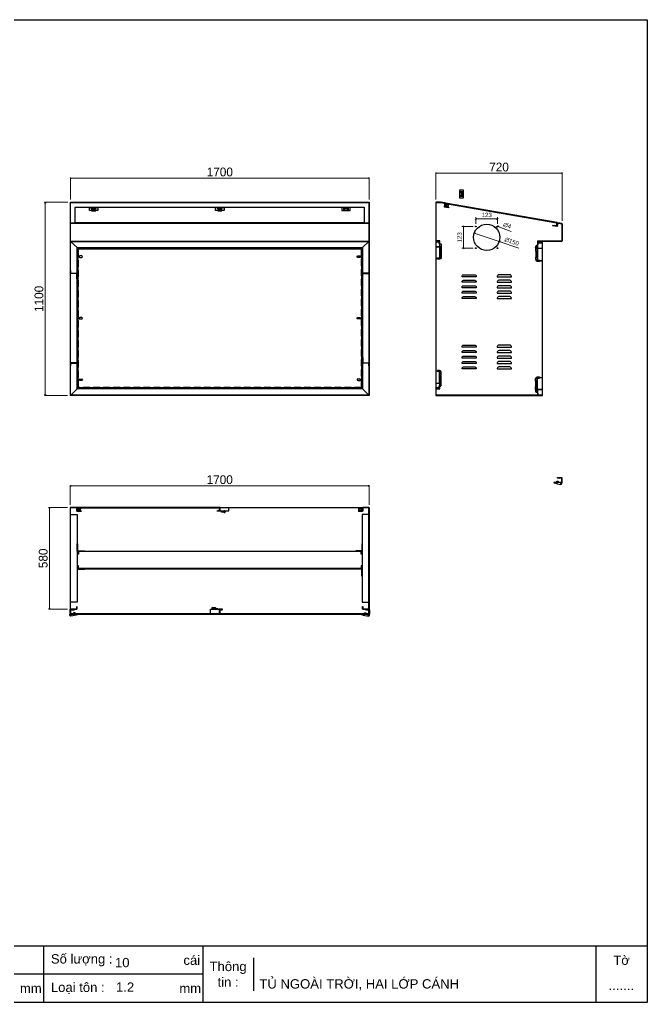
# Model space of a CAD drawing. Header units: millimetres. Extents: x 0 to 7906, y 0 to 5590.
# Drawn here: x 4336 to 7906, y 0 to 5590 of the extents above; entities that cross this region are included whole.
import ezdxf

# ---------------------------------------------------------------- set-up
doc = ezdxf.new("R2010")
doc.units = ezdxf.units.MM
doc.linetypes.add('HIDDENX2', pattern=[19.05, 12.7, -6.35])
doc.layers.add('CNC', color=7, linetype='Continuous')
doc.layers.add('Ghi chu', color=7, linetype='Continuous')
doc.styles.add('Arial', font='arial.ttf')
doc.dimstyles.new('CNC', dxfattribs={"dimtxt": 50, "dimasz": 5, "dimexe": 5, "dimexo": 15, "dimgap": 10, "dimtad": 1, "dimdec": 0, "dimtxsty": 'Standard', "dimblk": 'OPEN30', "dimcen": 10, "dimclrd": 5, "dimclre": 5, "dimclrt": 3, "dimazin": 3, "dimtfac": 1, "dimtdec": 0, "dimtmove": 0, "dimatfit": 3, "dimldrblk": 'ARCHTICK', "dimlwd": 9, "dimlwe": 9})
doc.dimstyles.new('Dim-25', dxfattribs={"dimtxt": 25, "dimasz": 8, "dimexe": 10, "dimexo": 15, "dimgap": 10, "dimtad": 1, "dimdec": 0, "dimtxsty": 'Standard', "dimblk": 'OBLIQUE', "dimcen": 10, "dimclrd": 5, "dimclre": 5, "dimclrt": 3, "dimazin": 3, "dimtfac": 1, "dimtdec": 0, "dimtmove": 0, "dimatfit": 3, "dimldrblk": 'OBLIQUE', "dimlwd": 9, "dimlwe": 9})

# ---------------------------------------------------------------- blocks, each defined once
blk = doc.blocks.new('KHUNG CHUẨN')
at = {"color": 7}
for p, q in [((19889.2, -28535.2), (16919.2, -28535.2)), ((18599.2, -28535.2), (18599.2, -28655.2)), ((18939.2, -28535.2), (18939.2, -28655.2)), ((19779.2, -28535.2), (19779.2, -28655.2)), ((19047.6, -28560.2), (19047.6, -28630.2)), ((18939.2, -28595.2), (16919.2, -28595.2))]:
    blk.add_line(p, q, dxfattribs=at)
blk.add_lwpolyline([(16919.2, -26555.2), (19889.2, -26555.2), (19889.2, -28655.2), (16919.2, -28655.2)], close=True, dxfattribs=at)
at = {"color": 2, "char_height": 20, "style": 'Arial'}
for s, insert, width, attachment_point in [('  Số lượng :', (18599.2, -28565.2), 917.634, 4), ('cái', (18897.9, -28565.2), 63.517, 4), ('Tờ', (19834.2, -28565.2), 110, 5), ('Thông\\Ptin :', (18993.4, -28595.2), 108.311, 5), ('mm', (18548.6, -28625.2), 73.831, 4), ('  Loại tôn :', (18599.2, -28625.2), 917.634, 4), ('mm', (18889.2, -28625.2), 917.634, 4)]:
    blk.add_mtext(s, dxfattribs=dict(at, insert=insert, width=width, attachment_point=attachment_point))
at = {"color": 3, "style": 'Arial'}
for tag, p in [('#01', (17055.6, -28580.1)), ('#02', (17431.4, -28580.1)), ('#03', (18030.6, -28580.1)), ('#08', (18751.7, -28580.1)), ('#10', (19064.8, -28580.1)), ('#04', (17024.8, -28634.6)), ('#05', (17308.5, -28633)), ('#06', (17632.7, -28633.7)), ('#07', (18002, -28634.7)), ('#09', (18753.8, -28632.6)), ('#11', (19060.3, -28625.7)), ('#12', (19806.5, -28628.9))]:
    blk.add_attdef(tag, p, '', height=20, dxfattribs=at)
blk = doc.blocks.new('*D3')
at = {"color": 5, "lineweight": 9, "ltscale": 3, "transparency": 16777216}
for p, q in [((6702.5, 4566.9), (6702.5, 4721.1)), ((6707.5, 4716.1), (7417.5, 4716.1)), ((7422.5, 4445.3), (7422.5, 4721.1))]:
    blk.add_line(p, q, dxfattribs=at)
at = {"color": 0, "linetype": 'ByBlock', "lineweight": -2}
for p, q in [((6702.5, 4716.1), (6707.5, 4717.4)), ((6707.5, 4714.8), (6702.5, 4716.1)), ((6702.5, 4716.1), (6707.5, 4716.1)), ((7417.5, 4717.4), (7422.5, 4716.1)), ((7422.5, 4716.1), (7417.5, 4714.8)), ((7422.5, 4716.1), (7417.5, 4716.1))]:
    blk.add_line(p, q, dxfattribs=at)
at = {"layer": 'Defpoints', "color": 0, "ltscale": 3, "transparency": 16777216}
for p in [(7422.5, 4716.1), (6702.5, 4551.9), (7422.5, 4430.3)]:
    blk.add_point(p, dxfattribs=at)
at = {"color": 3, "ltscale": 3, "transparency": 16777216, "insert": (7062.5, 4751.6), "char_height": 50, "attachment_point": 5}
blk.add_mtext('720', dxfattribs=at)
blk = doc.blocks.new('_ArchTick')
at = {"color": 0, "const_width": 0.15}
blk.add_lwpolyline([(-0.5, -0.5), (0.5, 0.5)], dxfattribs=at)
blk = doc.blocks.new('_Open30')
at = {"color": 0, "linetype": 'ByBlock', "lineweight": -2}
for p, q in [((-1, 0.3), (0, 0)), ((0, 0), (-1, -0.3)), ((0, 0), (-1, 0))]:
    blk.add_line(p, q, dxfattribs=at)
blk = doc.blocks.new('HL044-1.3-B')
h = blk.add_hatch()
h.set_pattern_fill('ANSI31', color=1, scale=0.3, style=0)
h.set_pattern_definition([(45, (-80982.31925, -42991.2648), (-0.673519209, 0.673519209), [])])
h.paths.add_polyline_path([(-15.5, 27), (-15.5, 24), (-9.5, 24), (-9.5, 27)])
at = {"color": 1}
for p, q in [((0, 0), (-43, 0)), ((-43, 0), (-43, -2)), ((-25, 6.5), (-25, 0)), ((-25, 6.5), (-19, 5.9)), ((-25, 5.5), (-19, 4.9)), ((-25, 4.5), (-19, 3.9)), ((-25, 3.5), (-19, 2.9)), ((-25, 2.5), (-19, 1.9)), ((-25, 1.5), (-19, 0.9)), ((-25, 0.5), (-19.7, 0)), ((-22, 24), (-22, 27)), ((-22, 27), (1, 27)), ((-1, 24), (-22, 24)), ((-19, 6.5), (-19, 0)), ((-15.5, 24), (-15.5, 27)), ((-9.5, 24), (-9.5, 27)), ((0, 23), (0, 0)), ((0, 7.5), (3, 7.5)), ((0, 6), (3, 6)), ((3, 25), (3, 0)), ((3, -6.5), (3, 0))]:
    blk.add_line(p, q, dxfattribs=at)
blk.add_lwpolyline([(-26, 6.5), (-18, 6.5), (-18, 0), (-26, 0)], close=True, dxfattribs=at)
blk.add_circle((-2.3, -7), 2.55, dxfattribs=at)
for centre, radius, start, end in [((-1, 23), 1, 0, 90), ((1, 25), 2, 0, 90), ((15.4, 147.7), 160.7, 248.6705, 263.5901), ((-2.5, -6.5), 5.5, 270, 0)]:
    blk.add_arc(centre, radius, start, end, dxfattribs=at)
blk = doc.blocks.new('*D4')
at = {"color": 0, "linetype": 'ByBlock', "lineweight": -2}
for p, q in [((6935, 4460.3), (6927, 4452.3)), ((7050, 4452.3), (7058, 4460.3))]:
    blk.add_line(p, q, dxfattribs=at)
at = {"color": 5, "lineweight": 9, "ltscale": 3, "transparency": 16777216}
for p, q in [((6931, 4428.4), (6931, 4466.3)), ((6931, 4456.3), (7054, 4456.3)), ((7054, 4428.4), (7054, 4466.3))]:
    blk.add_line(p, q, dxfattribs=at)
at = {"layer": 'Defpoints', "color": 0, "ltscale": 3, "transparency": 16777216}
for p in [(7054, 4456.3), (6931, 4413.4), (7054, 4413.4)]:
    blk.add_point(p, dxfattribs=at)
at = {"color": 3, "ltscale": 3, "transparency": 16777216, "insert": (6992.5, 4479.1), "char_height": 25, "attachment_point": 5}
blk.add_mtext('123', dxfattribs=at)
blk = doc.blocks.new('_Oblique')
at = {"color": 0, "linetype": 'ByBlock', "lineweight": -2}
blk.add_line((-0.5, -0.5), (0.5, 0.5), dxfattribs=at)
blk = doc.blocks.new('*D5')
at = {"color": 0, "linetype": 'ByBlock', "lineweight": -2}
for p, q in [((6864.4, 4409.4), (6856.4, 4417.4)), ((6856.4, 4294.4), (6864.4, 4286.4))]:
    blk.add_line(p, q, dxfattribs=at)
at = {"color": 5, "lineweight": 9, "ltscale": 3, "transparency": 16777216}
for p, q in [((6916, 4413.4), (6850.4, 4413.4)), ((6860.4, 4413.4), (6860.4, 4290.4)), ((6916, 4290.4), (6850.4, 4290.4))]:
    blk.add_line(p, q, dxfattribs=at)
at = {"layer": 'Defpoints', "color": 0, "ltscale": 3, "transparency": 16777216}
for p in [(6931, 4413.4), (6860.4, 4290.4), (6931, 4290.4)]:
    blk.add_point(p, dxfattribs=at)
at = {"color": 3, "ltscale": 3, "transparency": 16777216, "insert": (6837.6, 4351.9), "char_height": 25, "attachment_point": 5, "rotation": 90}
blk.add_mtext('123', dxfattribs=at)
blk = doc.blocks.new('*D6')
at = {"color": 0, "linetype": 'ByBlock', "lineweight": -2}
for p, q in [((6916.5, 4373.6), (6926.6, 4378.6)), ((7068.6, 4330.2), (7058.4, 4325.2))]:
    blk.add_line(p, q, dxfattribs=at)
at = {"color": 5, "lineweight": 9, "ltscale": 3, "transparency": 16777216}
for p in [(6921.5, 4376.1), (7175.5, 4289.4)]:
    blk.add_line(p, (7063.5, 4327.7), dxfattribs=at)
at = {"layer": 'Defpoints', "color": 0, "ltscale": 3, "transparency": 16777216}
for p in [(6921.5, 4376.1), (7063.5, 4327.7)]:
    blk.add_point(p, dxfattribs=at)
at = {"color": 3, "ltscale": 3, "transparency": 16777216, "insert": (7134.7, 4328.2), "char_height": 25, "attachment_point": 5, "rotation": 341.1552}
blk.add_mtext('∅150', dxfattribs=at)
blk = doc.blocks.new('*D7')
at = {"color": 0, "linetype": 'ByBlock', "lineweight": -2}
for p, q in [((7047, 4411.6), (7057.2, 4416.5)), ((7061, 4415.1), (7050.8, 4410.3))]:
    blk.add_line(p, q, dxfattribs=at)
at = {"color": 5, "lineweight": 9, "ltscale": 3, "transparency": 16777216}
for p in [(7052.1, 4414.1), (7130.8, 4386)]:
    blk.add_line(p, (7055.9, 4412.7), dxfattribs=at)
at = {"layer": 'Defpoints', "color": 0, "ltscale": 3, "transparency": 16777216}
for p in [(7052.1, 4414.1), (7055.9, 4412.7)]:
    blk.add_point(p, dxfattribs=at)
at = {"color": 3, "ltscale": 3, "transparency": 16777216, "insert": (7108.8, 4418.8), "char_height": 25, "attachment_point": 5, "rotation": 340.3672}
blk.add_mtext('∅4', dxfattribs=at)
blk = doc.blocks.new('ovan6x9')
at = {"color": 2}
for p, q in [((2, 6), (8, 6)), ((2, 0), (8, 0))]:
    blk.add_line(p, q, dxfattribs=at)
for centre, start, end in [((2, 3), 90, 270), ((8, 3), 270, 90)]:
    blk.add_arc(centre, 3, start, end, dxfattribs=at)
blk = doc.blocks.new('HL036-1-1')
at = {"color": 1}
blk.add_line((9.5, 36.2), (9.5, 12.2), dxfattribs=at)
for points in [[(-2.5, 12.2), (17.5, 12.2), (17.5, 36.2), (-2.5, 36.2)], [(0, 48.5), (17.5, 48.5), (17.5, 0), (0, 0)]]:
    blk.add_lwpolyline(points, close=True, dxfattribs=at)
for centre, radius in [((3.5, 31.8), 2), ((3.5, 16.8), 2), ((12.7, 32.5), 2.5), ((12.7, 16), 2.5)]:
    blk.add_circle(centre, radius, dxfattribs=at)
blk = doc.blocks.new('HL036-1-2')
at = {"layer": 'Ghi chu', "color": 1}
for p, q in [((-3, 17.8), (-18.9, 17.8)), ((-18.9, 15.8), (-18.9, 17.8)), ((-12.1, 15.8), (-18.9, 15.8)), ((-16.4, 1), (-16.4, 14)), ((-15.6, 15), (-3.9, 17.7)), ((0, 0), (-15.4, 0)), ((-14.4, 3), (-14.4, 11.9)), ((0, 2), (-13.4, 2)), ((-13.1, 12.8), (-4.3, 9.8)), ((-6.2, 2), (-6.2, 0)), ((-1.2, 2), (-1.2, 0)), ((0, 0), (0, 2))]:
    blk.add_line(p, q, dxfattribs=at)
for radius in [4.1, 2.1]:
    blk.add_circle((-3, 13.7), radius, dxfattribs=at)
for centre, start, end in [((-15.4, 14), 102.9616, 180), ((-15.4, 1), 180, 270), ((-13.4, 11.9), 71.3254, 180), ((-13.4, 3), 180, 270)]:
    blk.add_arc(centre, 1, start, end, dxfattribs=at)
blk = doc.blocks.new('tttttttt')
at = {"color": 1}
for p, q in [((-110012.3, -10447.2), (-110012.3, -10461.2)), ((-110010.8, -10433.2), (-110009.8, -10430.2)), ((-110004.8, -10433.2), (-110005.8, -10430.2)), ((-110003.3, -10447.2), (-110003.3, -10461.2)), ((-110012.3, -10461.2), (-110003.3, -10461.2)), ((-110012.3, -10495.2), (-110012.3, -10509.2)), ((-110012.3, -10495.2), (-110003.3, -10495.2)), ((-110012.3, -10509.2), (-110003.3, -10509.2)), ((-110003.8, -10464.2), (-110011.8, -10462.7)), ((-110003.8, -10465.7), (-110011.8, -10464.2)), ((-110011.8, -10464.2), (-110010.8, -10464.2)), ((-110003.8, -10467.2), (-110011.8, -10465.7)), ((-110011.8, -10465.7), (-110010.8, -10465.7)), ((-110003.8, -10468.7), (-110011.8, -10467.2)), ((-110011.8, -10467.2), (-110010.8, -10467.2)), ((-110003.8, -10470.2), (-110011.8, -10468.7)), ((-110011.8, -10468.7), (-110010.8, -10468.7)), ((-110003.8, -10471.7), (-110011.8, -10470.2)), ((-110011.8, -10470.2), (-110010.8, -10470.2)), ((-110003.8, -10473.2), (-110011.8, -10471.7)), ((-110011.8, -10471.7), (-110010.8, -10471.7)), ((-110003.8, -10474.7), (-110011.8, -10473.2)), ((-110011.8, -10473.2), (-110010.8, -10473.2)), ((-110003.8, -10476.2), (-110011.8, -10474.7)), ((-110011.8, -10474.7), (-110010.8, -10474.7)), ((-110003.8, -10477.7), (-110011.8, -10476.2)), ((-110011.8, -10476.2), (-110010.8, -10476.2)), ((-110003.8, -10479.2), (-110011.8, -10477.7)), ((-110011.8, -10477.7), (-110010.8, -10477.7)), ((-110003.8, -10480.7), (-110011.8, -10479.2)), ((-110011.8, -10479.2), (-110010.8, -10479.2)), ((-110003.8, -10482.2), (-110011.8, -10480.7)), ((-110011.8, -10480.7), (-110010.8, -10480.7)), ((-110003.8, -10483.7), (-110011.8, -10482.2)), ((-110011.8, -10482.2), (-110010.8, -10482.2)), ((-110003.8, -10485.2), (-110011.8, -10483.7)), ((-110011.8, -10483.7), (-110010.8, -10483.7)), ((-110003.8, -10486.7), (-110011.8, -10485.2)), ((-110011.8, -10485.2), (-110010.8, -10485.2)), ((-110003.8, -10488.2), (-110011.8, -10486.7)), ((-110011.8, -10486.7), (-110010.8, -10486.7)), ((-110003.8, -10489.7), (-110011.8, -10488.2)), ((-110011.8, -10488.2), (-110010.8, -10488.2)), ((-110003.8, -10491.2), (-110011.8, -10489.7)), ((-110011.8, -10489.7), (-110010.8, -10489.7)), ((-110003.8, -10492.7), (-110011.8, -10491.2)), ((-110011.8, -10491.2), (-110010.8, -10491.2)), ((-110003.8, -10494.2), (-110011.8, -10492.7)), ((-110011.8, -10492.7), (-110010.8, -10492.7)), ((-110006.4, -10495.2), (-110011.8, -10494.2)), ((-110011.8, -10494.2), (-110010.8, -10494.2)), ((-110010.8, -10509.2), (-110010.8, -10509.2)), ((-110010.8, -10509.2), (-110010.8, -10510.2)), ((-110004.8, -10464.2), (-110003.8, -10464.2)), ((-110004.8, -10465.7), (-110003.8, -10465.7)), ((-110004.8, -10467.2), (-110003.8, -10467.2)), ((-110004.8, -10468.7), (-110003.8, -10468.7)), ((-110004.8, -10470.2), (-110003.8, -10470.2)), ((-110004.8, -10471.7), (-110003.8, -10471.7)), ((-110004.8, -10473.2), (-110003.8, -10473.2)), ((-110004.8, -10474.7), (-110003.8, -10474.7)), ((-110004.8, -10476.2), (-110003.8, -10476.2)), ((-110004.8, -10477.7), (-110003.8, -10477.7)), ((-110004.8, -10479.2), (-110003.8, -10479.2)), ((-110004.8, -10480.7), (-110003.8, -10480.7)), ((-110004.8, -10482.2), (-110003.8, -10482.2)), ((-110004.8, -10483.7), (-110003.8, -10483.7)), ((-110004.8, -10485.2), (-110003.8, -10485.2)), ((-110004.8, -10486.7), (-110003.8, -10486.7)), ((-110004.8, -10488.2), (-110003.8, -10488.2)), ((-110004.8, -10489.7), (-110003.8, -10489.7)), ((-110004.8, -10491.2), (-110003.8, -10491.2)), ((-110004.8, -10492.7), (-110003.8, -10492.7)), ((-110004.8, -10494.2), (-110003.8, -10494.2)), ((-110004.8, -10509.2), (-110004.8, -10510.2)), ((-110003.3, -10495.2), (-110003.3, -10461.2)), ((-110003.3, -10495.2), (-110003.3, -10509.2)), ((-110002.8, -10512.2), (-109990.8, -10512.2)), ((-110002.8, -10518.2), (-109990.8, -10518.2)), ((-109990.8, -10518.2), (-109990.8, -10512.2))]:
    blk.add_line(p, q, dxfattribs=at)
at = {"ltscale": 3}
blk.add_line((-110012.3, -10447.2), (-110003.3, -10447.2), dxfattribs=at)
at = {"color": 1}
for points in [[(-110010.8, -10433.2), (-110010.8, -10447.2)], [(-110005.8, -10430.2), (-110009.8, -10430.2)], [(-110004.8, -10447.2), (-110004.8, -10433.2)], [(-110010.8, -10462.7), (-110010.8, -10495.2)], [(-110004.8, -10495.2), (-110004.8, -10462.7)]]:
    blk.add_lwpolyline(points, dxfattribs=at)
blk.add_lwpolyline([(-110011.8, -10462.7), (-110003.8, -10462.7), (-110003.8, -10461.2), (-110011.8, -10461.2)], close=True, dxfattribs=at)
for radius in [8, 2]:
    blk.add_arc((-110002.8, -10510.2), radius, 180, 270, dxfattribs=at)
blk = doc.blocks.new('*D13')
at = {"color": 5, "lineweight": 9, "ltscale": 3, "transparency": 16777216}
for p, q in [((4609.3, 4551.9), (4476.2, 4551.9)), ((4481.2, 4546.9), (4481.2, 3456.9)), ((4608.8, 3451.9), (4476.2, 3451.9))]:
    blk.add_line(p, q, dxfattribs=at)
at = {"color": 0, "linetype": 'ByBlock', "lineweight": -2}
for p, q in [((4479.9, 4546.9), (4481.2, 4551.9)), ((4481.2, 4551.9), (4482.5, 4546.9)), ((4481.2, 4551.9), (4481.2, 4546.9)), ((4481.2, 3451.9), (4479.9, 3456.9)), ((4482.5, 3456.9), (4481.2, 3451.9)), ((4481.2, 3451.9), (4481.2, 3456.9))]:
    blk.add_line(p, q, dxfattribs=at)
at = {"layer": 'Defpoints', "color": 0, "ltscale": 3, "transparency": 16777216}
for p in [(4624.3, 4551.9), (4481.2, 3451.9), (4623.8, 3451.9)]:
    blk.add_point(p, dxfattribs=at)
at = {"color": 3, "ltscale": 3, "transparency": 16777216, "insert": (4445.7, 4001.9), "char_height": 50, "attachment_point": 5, "rotation": 90}
blk.add_mtext('1100', dxfattribs=at)
blk = doc.blocks.new('*D14')
at = {"color": 5, "lineweight": 9, "ltscale": 3, "transparency": 16777216}
for p, q in [((4624.3, 4566.9), (4624.3, 4692.9)), ((4629.3, 4687.9), (6319.3, 4687.9)), ((6324.3, 4566.9), (6324.3, 4692.9))]:
    blk.add_line(p, q, dxfattribs=at)
at = {"color": 0, "linetype": 'ByBlock', "lineweight": -2}
for p, q in [((4624.3, 4687.9), (4629.3, 4689.3)), ((4629.3, 4686.6), (4624.3, 4687.9)), ((4624.3, 4687.9), (4629.3, 4687.9)), ((6319.3, 4689.3), (6324.3, 4687.9)), ((6324.3, 4687.9), (6319.3, 4686.6)), ((6324.3, 4687.9), (6319.3, 4687.9))]:
    blk.add_line(p, q, dxfattribs=at)
at = {"layer": 'Defpoints', "color": 0, "ltscale": 3, "transparency": 16777216}
for p in [(6324.3, 4687.9), (4624.3, 4551.9), (6324.3, 4551.9)]:
    blk.add_point(p, dxfattribs=at)
at = {"color": 3, "ltscale": 3, "transparency": 16777216, "insert": (5474.3, 4723.5), "char_height": 50, "attachment_point": 5}
blk.add_mtext('1700', dxfattribs=at)
blk = doc.blocks.new('HL035-1-3')
at = {"color": 1}
for p, q in [((0, 3), (-17, 3)), ((-17, -3), (-17, 3)), ((0, 4.5), (18.5, 4.5)), ((18.5, 3), (0.2, 3)), ((4.4, 1), (2.9, 0.7)), ((18.5, 3), (18.5, 4.5)), ((0, -3), (-17, -3))]:
    blk.add_line(p, q, dxfattribs=at)
for radius, start, end in [(4.5, 90, 138.1897), (4.5, 221.8103, 13.4301), (3, 87.0927, 90), (3, 270, 90), (3, 270, 13.4301)]:
    blk.add_arc((0, 0), radius, start, end, dxfattribs=at)
blk = doc.blocks.new('*D15')
at = {"color": 5, "lineweight": 9, "ltscale": 3, "transparency": 16777216}
for p, q in [((4623.8, 2830.8), (4623.8, 2942.5)), ((4628.8, 2937.5), (6318.8, 2937.5)), ((6323.8, 2830.8), (6323.8, 2942.5))]:
    blk.add_line(p, q, dxfattribs=at)
at = {"color": 0, "linetype": 'ByBlock', "lineweight": -2}
for p, q in [((4623.8, 2937.5), (4628.8, 2938.8)), ((4628.8, 2936.1), (4623.8, 2937.5)), ((4623.8, 2937.5), (4628.8, 2937.5)), ((6318.8, 2938.8), (6323.8, 2937.5)), ((6323.8, 2937.5), (6318.8, 2936.1)), ((6323.8, 2937.5), (6318.8, 2937.5))]:
    blk.add_line(p, q, dxfattribs=at)
at = {"layer": 'Defpoints', "color": 0, "ltscale": 3, "transparency": 16777216}
for p in [(6323.8, 2937.5), (4623.8, 2815.8), (6323.8, 2815.8)]:
    blk.add_point(p, dxfattribs=at)
at = {"color": 3, "ltscale": 3, "transparency": 16777216, "insert": (5473.8, 2973), "char_height": 50, "attachment_point": 5}
blk.add_mtext('1700', dxfattribs=at)
blk = doc.blocks.new('*D16')
at = {"color": 5, "lineweight": 9, "ltscale": 3, "transparency": 16777216}
for p, q in [((4608.8, 2815.8), (4500.4, 2815.8)), ((4505.4, 2810.8), (4505.4, 2240.8)), ((4608.8, 2235.8), (4500.4, 2235.8))]:
    blk.add_line(p, q, dxfattribs=at)
at = {"color": 0, "linetype": 'ByBlock', "lineweight": -2}
for p, q in [((4504, 2810.8), (4505.4, 2815.8)), ((4505.4, 2815.8), (4506.7, 2810.8)), ((4505.4, 2815.8), (4505.4, 2810.8)), ((4505.4, 2235.8), (4504, 2240.8)), ((4506.7, 2240.8), (4505.4, 2235.8)), ((4505.4, 2235.8), (4505.4, 2240.8))]:
    blk.add_line(p, q, dxfattribs=at)
at = {"layer": 'Defpoints', "color": 0, "ltscale": 3, "transparency": 16777216}
for p in [(4623.8, 2815.8), (4505.4, 2235.8), (4623.8, 2235.8)]:
    blk.add_point(p, dxfattribs=at)
at = {"color": 3, "ltscale": 3, "transparency": 16777216, "insert": (4469.8, 2525.8), "char_height": 50, "attachment_point": 5, "rotation": 90}
blk.add_mtext('580', dxfattribs=at)
blk = doc.blocks.new('ovan8.5x20')
at = {"layer": 'CNC', "color": 2, "lineweight": -3}
for p, q in [((5.7, 4.2), (-5.8, 4.2)), ((-5.8, -4.2), (5.7, -4.2))]:
    blk.add_line(p, q, dxfattribs=at)
for centre, start, end in [((-5.8, 0), 90, 270), ((5.7, 0), 270, 90)]:
    blk.add_arc(centre, 4.25, start, end, dxfattribs=at)

msp = doc.modelspace()

# ---------------------------------------------------------------- linework, layer by layer
at = {"ltscale": 3}
for p, q in [((6729, 4550.4), (6753.6, 4546.1)), ((6776.4, 4522.8), (6776.1, 4521.3)), ((6324.3, 4430.3), (4624.3, 4430.3)), ((7367, 4419.2), (7366.8, 4417.7)), ((7396.4, 4433.3), (7421, 4429)), ((4625.8, 4328.8), (4662.3, 4293.8)), ((6286.3, 4293.8), (6322.8, 4328.8)), ((7281, 4331.8), (7281, 4295.3)), ((7281, 4295.3), (7269, 4295.3)), ((7269, 4295.3), (7269, 4293.8)), ((4662.3, 3489.9), (4624.3, 3451.9)), ((6286.3, 3489.9), (6322.8, 3453.4))]:
    msp.add_line(p, q, dxfattribs=at)
for points in [[(4624.3, 4551.9), (6324.3, 4551.9), (6324.3, 3451.9), (4624.3, 3451.9)], [(4624.3, 4551.9), (6324.3, 4551.9), (6324.3, 4430.3), (4624.3, 4430.3)], [(4625.8, 4550.4), (6322.8, 4550.4), (6322.8, 3453.4), (4625.8, 3453.4)], [(4625.8, 4550.4), (6322.8, 4550.4), (6322.8, 4431.8), (4625.8, 4431.8)], [(4652.3, 4523.9), (6296.3, 4523.9), (6296.3, 4435.1), (4652.3, 4435.1)], [(4624.3, 4330.3), (6324.3, 4330.3), (6324.3, 3451.9), (4624.3, 3451.9)], [(4625.8, 4328.8), (6322.8, 4328.8), (6322.8, 3453.4), (4625.8, 3453.4)], [(4662.3, 4293.8), (6286.3, 4293.8), (6286.3, 3489.9), (4662.3, 3489.9)], [(5475.3, 2795.6), (5525.3, 2795.6), (5525.3, 2813.6), (5475.3, 2813.6)], [(5421.3, 2237.3), (5471.3, 2237.3), (5471.3, 2210.3), (5421.3, 2210.3)]]:
    msp.add_lwpolyline(points, close=True, dxfattribs=at)
for points in [[(6776.4, 4522.8), (6751.8, 4527.1), (6755.4, 4547.3), (6729, 4551.9), (6702.5, 4551.9)], [(6702.5, 4551.9), (6702.5, 4330.3), (6723.5, 4330.3), (6723.5, 4305.3), (6725, 4305.3), (6725, 4331.8), (6704, 4331.8), (6704, 4550.4), (6729, 4550.4)], [(6753.6, 4546.1), (6750.1, 4525.9), (6776.1, 4521.3)], [(7396.4, 4433.3), (7392.9, 4413.2), (7366.8, 4417.7)], [(7422.5, 4330.3), (7422.5, 4430.3), (7395.2, 4435.1), (7391.7, 4414.9), (7367, 4419.2)], [(7421, 4429), (7421, 4331.8)], [(7269, 4293.8), (7282.5, 4293.8), (7282.5, 4330.3), (7422.5, 4330.3)], [(7281, 4331.8), (7421, 4331.8)], [(6704, 4300.3), (6725, 4300.3), (6725, 4230.3), (6704, 4230.3)], [(6704, 4298.8), (6723.5, 4298.8), (6723.5, 4231.8), (6704, 4231.8)], [(7308, 4289), (7279.5, 4289), (7279.5, 4219), (7308, 4219)], [(7308, 4287.5), (7281, 4287.5), (7281, 4220.5), (7308, 4220.5)], [(6704, 3521.4), (6725, 3521.4), (6725, 3591.4), (6704, 3591.4)], [(6704, 3522.9), (6723.5, 3522.9), (6723.5, 3589.9), (6704, 3589.9)], [(7308, 3485.1), (7279.5, 3485.1), (7279.5, 3555.1), (7308, 3555.1)], [(7308, 3486.6), (7281, 3486.6), (7281, 3553.6), (7308, 3553.6)], [(6723.5, 3516.4), (6723.5, 3491.4), (6702.5, 3491.4), (6702.5, 3451.9), (7282.5, 3451.9), (7282.5, 3489.9), (7269, 3489.9), (7269, 3488.4), (7281, 3488.4), (7281, 3453.4), (6704, 3453.4), (6704, 3489.9), (6725, 3489.9), (6725, 3516.4), (6723.5, 3516.4)]]:
    msp.add_lwpolyline(points, dxfattribs=at)
at = {"color": 6}
for points in [[(6765.6, 4527.6), (6755.7, 4529.4), (6758.6, 4545.2), (7391.6, 4434.2), (7388.7, 4418), (7378.8, 4419.7), (7378.6, 4418.3), (7389.9, 4416.2), (7393.3, 4435.4), (6757.3, 4546.9), (6754, 4528.2), (6765.3, 4526.2)], [(6720, 3504.9), (6720, 3494.9), (6704, 3494.9), (6704, 4326.8), (6720, 4326.8), (6720, 4316.8), (6721.5, 4316.8), (6721.5, 4328.3), (6702.5, 4328.3), (6702.5, 3493.4), (6721.5, 3493.4), (6721.5, 3504.9)], [(7285, 4308.8), (7285, 4320.8), (7308, 4320.8), (7308, 3453.4), (7285, 3453.4), (7285, 3465.4), (7283.5, 3465.4), (7283.5, 3451.9), (7309.5, 3451.9), (7309.5, 4322.3), (7283.5, 4322.3), (7283.5, 4308.8)], [(4675.3, 2797.6), (4665.3, 2797.6), (4665.3, 2813.6), (5472.3, 2813.6), (5472.3, 2797.6), (5462.3, 2797.6), (5462.3, 2796.1), (5473.8, 2796.1), (5473.8, 2815.1), (4663.8, 2815.1), (4663.8, 2796.1), (4675.3, 2796.1)], [(6309.3, 2233.3), (6321.3, 2233.3), (6321.3, 2210.3), (5476.3, 2210.3), (5476.3, 2233.3), (5488.3, 2233.3), (5488.3, 2234.8), (5474.8, 2234.8), (5474.8, 2208.8), (6322.8, 2208.8), (6322.8, 2234.8), (6309.3, 2234.8)]]:
    msp.add_lwpolyline(points, close=True, dxfattribs=at)
at = {"color": 1, "ltscale": 3}
msp.add_lwpolyline([(4668.8, 4287.3), (6279.8, 4287.3), (6279.8, 3496.4), (4668.8, 3496.4)], close=True, dxfattribs=at)
at = {"color": 1, "linetype": 'HIDDENX2', "ltscale": 3}
msp.add_lwpolyline([(4670.3, 4285.8), (6278.3, 4285.8), (6278.3, 3497.9), (4670.3, 3497.9)], close=True, dxfattribs=at)
at = {"color": 8}
for points in [[(4660.8, 4116), (4660.8, 4146), (4624.3, 4146), (4624.3, 4162.5), (4625.8, 4162.5), (4625.8, 4147.5), (4662.3, 4147.5), (4662.3, 4116)], [(6287.8, 4116), (6287.8, 4146), (6324.3, 4146), (6324.3, 4162.5), (6322.8, 4162.5), (6322.8, 4147.5), (6286.3, 4147.5), (6286.3, 4116)], [(4660.8, 3667.6), (4660.8, 3637.6), (4624.3, 3637.6), (4624.3, 3621.1), (4625.8, 3621.1), (4625.8, 3636.1), (4662.3, 3636.1), (4662.3, 3667.6)], [(6287.8, 3667.6), (6287.8, 3637.6), (6324.3, 3637.6), (6324.3, 3621.1), (6322.8, 3621.1), (6322.8, 3636.1), (6286.3, 3636.1), (6286.3, 3667.6)], [(4704.8, 2567.1), (4663.3, 2567.1), (4663.3, 2608.6), (4664.8, 2608.6), (4664.8, 2568.6), (4704.8, 2568.6)], [(6247.8, 2567.1), (6284.3, 2567.1), (6284.3, 2608.6), (6282.8, 2608.6), (6282.8, 2568.6), (6247.8, 2568.6)], [(4704.8, 2465.7), (4663.3, 2465.7), (4663.3, 2424.2), (4664.8, 2424.2), (4664.8, 2464.2), (4704.8, 2464.2)], [(6247.8, 2465.7), (6284.3, 2465.7), (6284.3, 2424.2), (6282.8, 2424.2), (6282.8, 2464.2), (6247.8, 2464.2)]]:
    msp.add_lwpolyline(points, close=True, dxfattribs=at)
at = {"color": 2}
for points in [[(6860.5, 4138.4), (6924.5, 4138.4, -0.414214), (6932.5, 4130.4), (6932.5, 4127.4), (6852.5, 4127.4), (6852.5, 4130.4, -0.414214)], [(7124.5, 4138.4), (7060.5, 4138.4, 0.414214), (7052.5, 4130.4), (7052.5, 4127.4), (7132.5, 4127.4), (7132.5, 4130.4, 0.414214)], [(6860.5, 4107.4), (6924.5, 4107.4, -0.414214), (6932.5, 4099.4), (6932.5, 4096.4), (6852.5, 4096.4), (6852.5, 4099.4, -0.414214)], [(7124.5, 4107.4), (7060.5, 4107.4, 0.414214), (7052.5, 4099.4), (7052.5, 4096.4), (7132.5, 4096.4), (7132.5, 4099.4, 0.414214)], [(6860.5, 4076.4), (6924.5, 4076.4, -0.414214), (6932.5, 4068.4), (6932.5, 4065.4), (6852.5, 4065.4), (6852.5, 4068.4, -0.414214)], [(6860.5, 4045.4), (6924.5, 4045.4, -0.414214), (6932.5, 4037.4), (6932.5, 4034.4), (6852.5, 4034.4), (6852.5, 4037.4, -0.414214)], [(7124.5, 4076.4), (7060.5, 4076.4, 0.414214), (7052.5, 4068.4), (7052.5, 4065.4), (7132.5, 4065.4), (7132.5, 4068.4, 0.414214)], [(7124.5, 4045.4), (7060.5, 4045.4, 0.414214), (7052.5, 4037.4), (7052.5, 4034.4), (7132.5, 4034.4), (7132.5, 4037.4, 0.414214)], [(6860.5, 4014.4), (6924.5, 4014.4, -0.414214), (6932.5, 4006.4), (6932.5, 4003.4), (6852.5, 4003.4), (6852.5, 4006.4, -0.414214)], [(7124.5, 4014.4), (7060.5, 4014.4, 0.414214), (7052.5, 4006.4), (7052.5, 4003.4), (7132.5, 4003.4), (7132.5, 4006.4, 0.414214)], [(6860.5, 3738.4), (6924.5, 3738.4, -0.414214), (6932.5, 3730.4), (6932.5, 3727.4), (6852.5, 3727.4), (6852.5, 3730.4, -0.414214)], [(6860.5, 3707.4), (6924.5, 3707.4, -0.414214), (6932.5, 3699.4), (6932.5, 3696.4), (6852.5, 3696.4), (6852.5, 3699.4, -0.414214)], [(7124.5, 3738.4), (7060.5, 3738.4, 0.414214), (7052.5, 3730.4), (7052.5, 3727.4), (7132.5, 3727.4), (7132.5, 3730.4, 0.414214)], [(7124.5, 3707.4), (7060.5, 3707.4, 0.414214), (7052.5, 3699.4), (7052.5, 3696.4), (7132.5, 3696.4), (7132.5, 3699.4, 0.414214)], [(6860.5, 3676.4), (6924.5, 3676.4, -0.414214), (6932.5, 3668.4), (6932.5, 3665.4), (6852.5, 3665.4), (6852.5, 3668.4, -0.414214)], [(6860.5, 3645.4), (6924.5, 3645.4, -0.414214), (6932.5, 3637.4), (6932.5, 3634.4), (6852.5, 3634.4), (6852.5, 3637.4, -0.414214)], [(7124.5, 3676.4), (7060.5, 3676.4, 0.414214), (7052.5, 3668.4), (7052.5, 3665.4), (7132.5, 3665.4), (7132.5, 3668.4, 0.414214)], [(7124.5, 3645.4), (7060.5, 3645.4, 0.414214), (7052.5, 3637.4), (7052.5, 3634.4), (7132.5, 3634.4), (7132.5, 3637.4, 0.414214)], [(6860.5, 3614.4), (6924.5, 3614.4, -0.414214), (6932.5, 3606.4), (6932.5, 3603.4), (6852.5, 3603.4), (6852.5, 3606.4, -0.414214)], [(7124.5, 3614.4), (7060.5, 3614.4, 0.414214), (7052.5, 3606.4), (7052.5, 3603.4), (7132.5, 3603.4), (7132.5, 3606.4, 0.414214)]]:
    msp.add_lwpolyline(points, format="xyb", close=True, dxfattribs=at)
at = {"color": 7}
for points in [[(4660.3, 2252.3), (4660.3, 2237.3), (4625.3, 2237.3), (4625.3, 2814.3), (4660.3, 2814.3), (4660.3, 2793.3), (4686.8, 2793.3), (4686.8, 2794.8), (4661.8, 2794.8), (4661.8, 2815.8), (4623.8, 2815.8), (4623.8, 2235.8), (4661.8, 2235.8), (4661.8, 2252.3)], [(6287.3, 2252.3), (6287.3, 2237.3), (6322.3, 2237.3), (6322.3, 2814.3), (6287.3, 2814.3), (6287.3, 2793.3), (6260.8, 2793.3), (6260.8, 2794.8), (6285.8, 2794.8), (6285.8, 2815.8), (6323.8, 2815.8), (6323.8, 2235.8), (6285.8, 2235.8), (6285.8, 2252.3)]]:
    msp.add_lwpolyline(points, close=True, dxfattribs=at)
at = {"color": 6}
for points in [[(5473.8, 2796.1), (5473.8, 2815.1), (6283.8, 2815.1), (6283.8, 2796.1), (6272.3, 2796.1), (6272.3, 2797.6), (6282.3, 2797.6), (6282.3, 2813.6), (5475.3, 2813.6), (5475.3, 2794.6), (5458.8, 2794.6), (5458.8, 2796.1), (5473.8, 2796.1)], [(5472.8, 2234.8), (5489.8, 2234.8), (5489.8, 2236.3), (5471.3, 2236.3), (5471.3, 2210.3), (4626.3, 2210.3), (4626.3, 2233.3), (4638.3, 2233.3), (4638.3, 2234.8), (4624.8, 2234.8), (4624.8, 2208.8), (5472.8, 2208.8), (5472.8, 2234.8)]]:
    msp.add_lwpolyline(points, dxfattribs=at)
at = {"color": 8, "ltscale": 3}
for points in [[(4625.3, 2775.8), (4663.3, 2775.8), (4663.3, 2275.8), (4625.3, 2275.8)], [(6322.3, 2775.8), (6284.3, 2775.8), (6284.3, 2275.8), (6322.3, 2275.8)]]:
    msp.add_lwpolyline(points, close=True, dxfattribs=at)
at = {"color": 1}
for points in [[(6277.8, 2550.1), (6277.8, 2565.1), (4669.8, 2565.1), (4669.8, 2550.1), (4667.8, 2550.1), (4667.8, 2567.1), (6279.8, 2567.1), (6279.8, 2550.1)], [(6277.8, 2482.7), (6277.8, 2467.7), (4669.8, 2467.7), (4669.8, 2482.7), (4667.8, 2482.7), (4667.8, 2465.7), (6279.8, 2465.7), (6279.8, 2482.7)]]:
    msp.add_lwpolyline(points, close=True, dxfattribs=at)
at = {"color": 2, "ltscale": 3}
for centre, radius in [((6992.5, 4351.9), 75), ((6931, 4413.4), 2), ((7054, 4413.4), 2), ((6931, 4290.4), 2), ((7054, 4290.4), 2)]:
    msp.add_circle(centre, radius, dxfattribs=at)
at = {"color": 2}
for centre in [(5500.3, 2791.1), (5446.3, 2241.8)]:
    msp.add_circle(centre, 4, dxfattribs=at)

# ---------------------------------------------------------------- block references
at = {"color": 3}
ref = msp.add_blockref('KHUNG CHUẨN', (-45039, 76280), dxfattribs=dict(at, xscale=2.661999999982072, yscale=2.661999999982072, zscale=2.661999999982072))
ref.add_attrib('#08', '10', (4878, 199.8), dxfattribs={"color": 3, "height": 53.24, "style": 'Arial'})
ref.add_attrib('#09', '1.2', (4883.7, 60.1), dxfattribs={"color": 3, "height": 53.24, "style": 'Arial'})
ref.add_attrib('#11', 'TỦ NGOÀI TRỜI, HAI LỚP CÁNH', (5699.5, 78.5), dxfattribs={"color": 3, "height": 53.24, "style": 'Arial'})
ref.add_attrib('#12', '.......', (7685.8, 69.9), dxfattribs={"color": 3, "height": 53.24, "style": 'Arial'})
at = {"color": 7}
for name, p in [('HL036-1-1', (6840.4, 4574.1)), ('ovan6x9', (6848.1, 4603.6)), ('ovan6x9', (6848.1, 4587.1)), ('HL044-1.3-B', (7417.3, 2958.1)), ('HL035-1-3', (5500.3, 2791.1)), ('HL036-1-2', (6281.2, 2794.8)), ('HL044-1.3-B', (6322.8, 2208.8))]:
    msp.add_blockref(name, p, dxfattribs=at)
at = {"color": 7, "xscale": -1}
for name, p, rotation in [('HL036-1-2', (6756.5, 4527.4), 350.0566889751713), ('HL036-1-1', (6167.8, 4504.4), 270), ('ovan6x9', (6180.8, 4512.1), 270), ('ovan6x9', (6197.3, 4512.1), 270), ('HL035-1-3', (5446.3, 2241.8), 180)]:
    msp.add_blockref(name, p, dxfattribs=dict(at, rotation=rotation))
at = {"color": 7, "rotation": 90}
for name, p in [('HL036-1-1', (4780.8, 4504.4)), ('ovan6x9', (4751.3, 4512.1)), ('ovan6x9', (4767.8, 4512.1)), ('HL036-1-1', (5498.5, 4504.4)), ('ovan6x9', (5469, 4512.1)), ('ovan6x9', (5485.5, 4512.1))]:
    msp.add_blockref(name, p, dxfattribs=at)
at = {"xscale": -1}
msp.add_blockref('tttttttt', (-103278.3, 14745.9), dxfattribs=at)
msp.add_blockref('tttttttt', (117282.8, 14734.7))
at = {"rotation": 180}
msp.add_blockref('tttttttt', (-103278.3, -6924.3), dxfattribs=at)
at = {"xscale": -1, "rotation": 180}
msp.add_blockref('tttttttt', (117282.8, -6960.6), dxfattribs=at)
at = {"color": 7, "xscale": -1}
for name, p in [('HL036-1-2', (4666.4, 2794.8)), ('HL044-1.3-B', (4624.8, 2208.8))]:
    msp.add_blockref(name, p, dxfattribs=at)
at = {"layer": 'CNC', "lineweight": -3, "rotation": 180}
for p in [(4683.3, 4241.8), (4683.3, 3891.8)]:
    msp.add_blockref('ovan8.5x20', p, dxfattribs=at)
at = {"layer": 'CNC', "lineweight": -3, "xscale": -1, "rotation": 180}
for p in [(6265.3, 4241.8), (6265.3, 3891.8)]:
    msp.add_blockref('ovan8.5x20', p, dxfattribs=at)
at = {"layer": 'CNC', "lineweight": -3, "xscale": -1}
msp.add_blockref('ovan8.5x20', (4683.3, 3541.8), dxfattribs=at)
at = {"layer": 'CNC', "lineweight": -3}
msp.add_blockref('ovan8.5x20', (6265.3, 3541.8), dxfattribs=at)

# ---------------------------------------------------------------- dimensions: what is measured, and where the dimension line sits
at = {"ltscale": 3}
for base, p1, p2, dimstyle, picture, middle in [((6324.3, 4687.9), (4624.3, 4551.9), (6324.3, 4551.9), 'CNC', '*D14', (5474.3, 4723.5)), ((7422.5, 4716.1), (6702.5, 4551.9), (7422.5, 4430.3), 'CNC', '*D3', (7062.5, 4751.6)), ((7054, 4456.3), (6931, 4413.4), (7054, 4413.4), 'Dim-25', '*D4', (6992.5, 4479.1)), ((6323.8, 2937.5), (4623.8, 2815.8), (6323.8, 2815.8), 'CNC', '*D15', (5473.8, 2973))]:
    dim = msp.add_linear_dim(base=base, p1=p1, p2=p2, dimstyle=dimstyle, dxfattribs=at)
    dim.commit()
    dim.dimension.update_dxf_attribs({"geometry": picture, "text_midpoint": middle})
for base, p1, p2, dimstyle, picture, middle in [((4481.2, 3451.9), (4624.3, 4551.9), (4623.8, 3451.9), 'CNC', '*D13', (4445.7, 4001.9)), ((6860.4, 4290.4), (6931, 4413.4), (6931, 4290.4), 'Dim-25', '*D5', (6837.6, 4351.9)), ((4505.4, 2235.8), (4623.8, 2815.8), (4623.8, 2235.8), 'CNC', '*D16', (4469.8, 2525.8))]:
    dim = msp.add_linear_dim(base=base, p1=p1, p2=p2, angle=90, dimstyle=dimstyle, dxfattribs=at)
    dim.commit()
    dim.dimension.update_dxf_attribs({"geometry": picture, "text_midpoint": middle})
for p1, p2, picture, middle in [((7052.1, 4414.1), (7055.9, 4412.7), '*D7', (7108.8, 4418.8)), ((6921.5, 4376.1), (7063.5, 4327.7), '*D6', (7134.7, 4328.2))]:
    dim = msp.add_diameter_dim_2p(p1=p1, p2=p2, dimstyle='Dim-25', dxfattribs=at)
    dim.commit()
    dim.dimension.update_dxf_attribs({"geometry": picture, "text_midpoint": middle})

doc.saveas('drawing.dxf')
